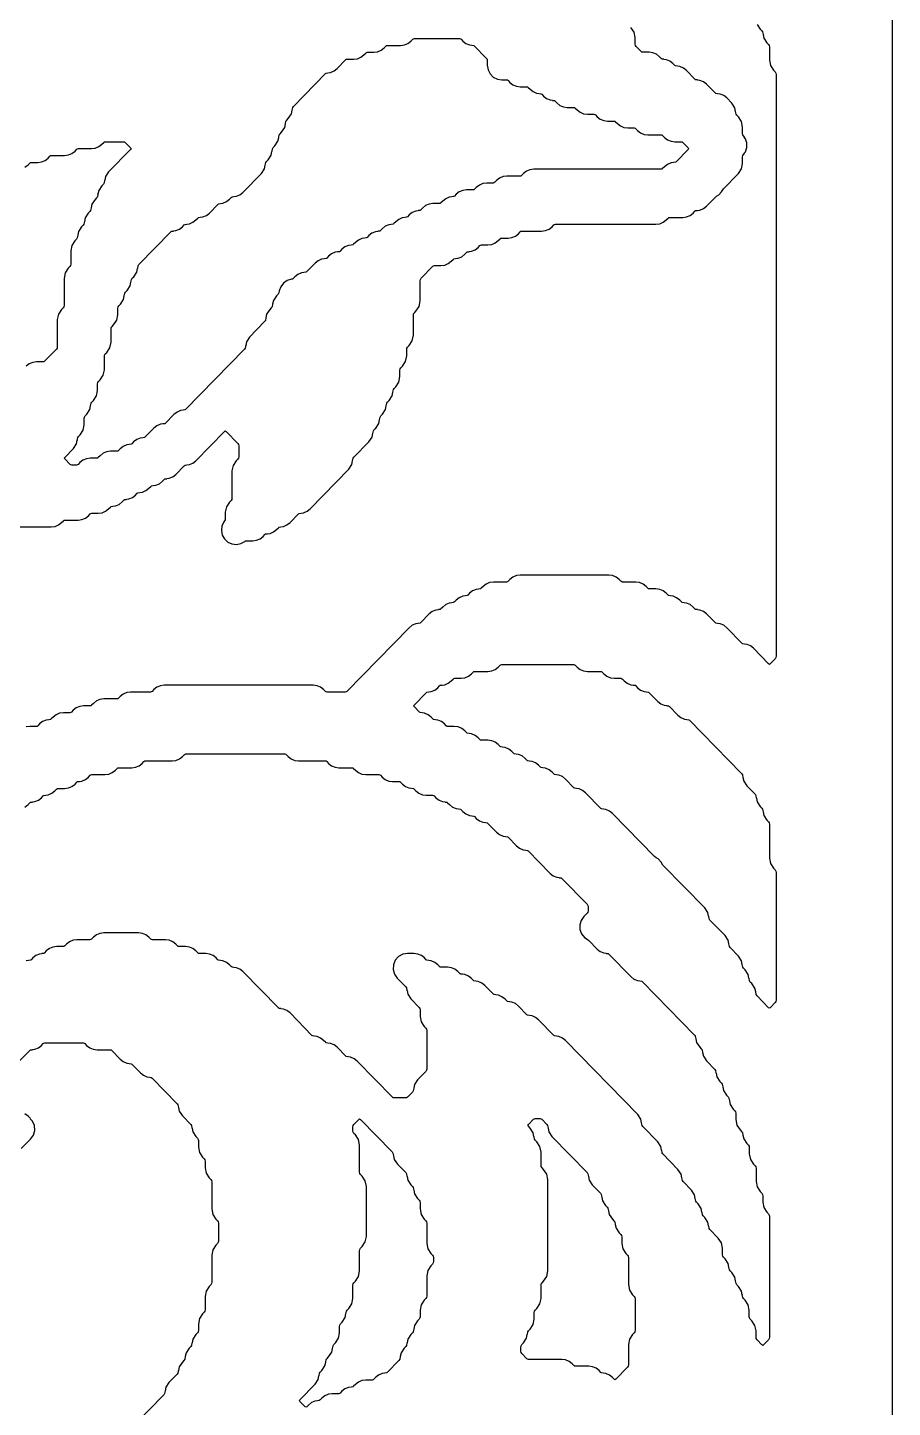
# Model space of a CAD drawing. Header units: millimetres. Extents: x 0 to 63, y 0 to 126.
# Drawn here: x 33.5 to 63.27, y 36.13 to 83.62 of the extents above; entities that cross this region are included whole.
import ezdxf

# ---------------------------------------------------------------- set-up
doc = ezdxf.new("R2010")
doc.units = ezdxf.units.MM
doc.layers.add('CUT', color=1, linetype='Continuous')

msp = doc.modelspace()

# ---------------------------------------------------------------- linework, layer by layer
at = {"layer": 'CUT'}
for points in [[(42.134, 0), (50.134, 0), (50.134, 3), (63.2679, 3), (63.2679, 123), (50.134, 123), (50.134, 126), (42.134, 126), (42.134, 123), (21.134, 123), (21.134, 126), (13.134, 126), (13.134, 123), (0, 123), (0, 3), (13.134, 3), (13.134, 0), (21.134, 0), (21.134, 3), (42.134, 3)], [(35.2061, 69.4161), (35.209, 69.4155), (35.2271, 69.508), (35.2522, 69.5463), (35.3073, 69.6027), (35.4126, 69.7635), (35.4495, 69.9521), (35.4495, 70.1735), (35.4583, 70.2184), (35.4834, 70.2567), (35.5385, 70.3131), (35.6439, 70.4738), (35.6686, 70.6), (35.6715, 70.5995), (35.6896, 70.692), (35.7147, 70.7303), (35.7698, 70.7867), (35.8751, 70.9474), (35.912, 71.136), (35.912, 71.3574), (35.9208, 71.4023), (35.9459, 71.4406), (36.001, 71.497), (36.1063, 71.6578), (36.1433, 71.8464), (36.1433, 72.3046), (36.1521, 72.3495), (36.1772, 72.3878), (36.2322, 72.4442), (36.3376, 72.6049), (36.3745, 72.7935), (36.3745, 73.2517), (36.3833, 73.2966), (36.4084, 73.3349), (36.4635, 73.3913), (36.5688, 73.552), (36.6058, 73.7406), (36.6058, 73.9621), (36.6146, 74.007), (36.6397, 74.0453), (36.6947, 74.1017), (36.8001, 74.2624), (36.8248, 74.3886), (36.8277, 74.3881), (36.8458, 74.4806), (36.8709, 74.5188), (36.926, 74.5752), (37.0313, 74.736), (37.0561, 74.8622), (37.0589, 74.8616), (37.0771, 74.9541), (37.1022, 74.9924), (37.1572, 75.0488), (37.2626, 75.2095), (37.2873, 75.3358), (37.2902, 75.3352), (37.3083, 75.4277), (37.3334, 75.466), (38.4325, 76.5914), (38.4575, 76.611), (38.522, 76.6196), (38.5218, 76.6213), (38.6077, 76.6328), (38.7298, 76.6842), (38.8341, 76.7659), (38.895, 76.8282), (38.92, 76.8478), (38.9845, 76.8564), (38.9843, 76.8581), (39.0702, 76.8696), (39.1923, 76.921), (39.2966, 77.0027), (39.3575, 77.065), (39.3825, 77.0846), (39.447, 77.0932), (39.4468, 77.0949), (39.5327, 77.1063), (39.6548, 77.1578), (39.7591, 77.2395), (40.0512, 77.5386), (40.0763, 77.5582), (40.1407, 77.5668), (40.1405, 77.5684), (40.2265, 77.5799), (40.3486, 77.6313), (40.4529, 77.713), (40.5137, 77.7754), (40.5387, 77.7949), (40.6032, 77.8036), (40.603, 77.8052), (40.6889, 77.8167), (40.811, 77.8681), (40.9153, 77.9498), (41.5509, 78.6006), (41.6563, 78.7613), (41.681, 78.8876), (41.6839, 78.887), (41.702, 78.9795), (41.7271, 79.0178), (41.7822, 79.0742), (41.8875, 79.2349), (41.9122, 79.3611), (41.9151, 79.3606), (41.9332, 79.4531), (41.9583, 79.4914), (42.0134, 79.5478), (42.1188, 79.7085), (42.1435, 79.8347), (42.1464, 79.8341), (42.1645, 79.9266), (42.1896, 79.9649), (42.2447, 80.0213), (42.35, 80.1821), (42.3747, 80.3083), (42.3776, 80.3077), (42.3957, 80.4002), (42.4208, 80.4385), (42.4759, 80.4949), (42.5813, 80.6556), (42.606, 80.7819), (42.6089, 80.7813), (42.627, 80.8738), (42.6521, 80.9121), (43.7512, 82.0375), (43.7762, 82.0571), (43.8407, 82.0657), (43.8404, 82.0674), (43.9264, 82.0789), (44.0485, 82.1303), (44.1528, 82.212), (44.4449, 82.5111), (44.4699, 82.5307), (44.5014, 82.5349), (44.7201, 82.5349), (44.8514, 82.5524), (44.9735, 82.6039), (45.0778, 82.6855), (45.1387, 82.7479), (45.1637, 82.7675), (45.1952, 82.7717), (45.4138, 82.7717), (45.5451, 82.7892), (45.6672, 82.8406), (45.7715, 82.9223), (45.8324, 82.9847), (45.8574, 83.0042), (45.8889, 83.0085), (46.3388, 83.0085), (46.4701, 83.026), (46.5922, 83.0774), (46.6965, 83.1591), (46.7574, 83.2214), (46.7824, 83.241), (46.8139, 83.2452), (48.3661, 83.2452), (48.3976, 83.241), (48.4226, 83.2214), (48.4835, 83.1591), (48.5878, 83.0774), (48.7099, 83.026), (48.7958, 83.0145), (48.7956, 83.0129), (48.8601, 83.0042), (48.8851, 82.9847), (49.2905, 82.5696), (49.3155, 82.5313), (49.3243, 82.4864), (49.3243, 82.3245), (49.3488, 82.17), (49.4198, 82.0306), (49.5305, 81.92), (49.6698, 81.849), (49.8243, 81.8245), (49.9848, 81.8245), (50.0163, 81.8203), (50.0413, 81.8007), (50.1022, 81.7384), (50.2065, 81.6567), (50.3286, 81.6053), (50.4599, 81.5877), (50.6786, 81.5877), (50.7101, 81.5835), (50.7351, 81.5639), (50.7959, 81.5016), (50.9002, 81.4199), (51.0223, 81.3685), (51.1083, 81.357), (51.1081, 81.3554), (51.1725, 81.3467), (51.1976, 81.3272), (51.2584, 81.2648), (51.3627, 81.1831), (51.4848, 81.1317), (51.5708, 81.1202), (51.5706, 81.1186), (51.635, 81.11), (51.6601, 81.0904), (51.7209, 81.028), (51.8252, 80.9464), (51.9473, 80.8949), (52.0786, 80.8774), (52.2973, 80.8774), (52.3288, 80.8732), (52.3538, 80.8536), (52.4147, 80.7912), (52.519, 80.7096), (52.6411, 80.6581), (52.7724, 80.6406), (52.991, 80.6406), (53.0225, 80.6364), (53.0475, 80.6168), (53.1084, 80.5545), (53.2127, 80.4728), (53.3348, 80.4214), (53.4661, 80.4038), (53.6848, 80.4038), (53.7163, 80.3996), (53.7413, 80.38), (53.8021, 80.3177), (53.9064, 80.236), (54.0285, 80.1846), (54.1599, 80.167), (54.3785, 80.167), (54.41, 80.1628), (54.435, 80.1432), (54.4959, 80.0809), (54.6002, 79.9992), (54.7223, 79.9478), (54.8536, 79.9302), (55.3035, 79.9302), (55.335, 79.926), (55.36, 79.9064), (55.4209, 79.8441), (55.5252, 79.7624), (55.6473, 79.711), (55.7786, 79.6934), (55.9972, 79.6934), (56.0287, 79.6892), (56.0537, 79.6696), (56.2347, 79.4844), (56.2544, 79.4567), (56.2347, 79.4289), (55.8225, 79.0069), (55.7975, 78.9873), (55.733, 78.9787), (55.7332, 78.977), (55.6473, 78.9655), (55.5252, 78.9141), (55.4209, 78.8324), (55.36, 78.7701), (55.335, 78.7505), (55.3035, 78.7463), (50.9224, 78.7463), (50.7911, 78.7287), (50.669, 78.6773), (50.5647, 78.5956), (50.5038, 78.5333), (50.4788, 78.5137), (50.4473, 78.5095), (49.9974, 78.5095), (49.8661, 78.492), (49.744, 78.4405), (49.6397, 78.3589), (49.5788, 78.2965), (49.5538, 78.2769), (49.5223, 78.2727), (49.3037, 78.2727), (49.1724, 78.2552), (49.0503, 78.2038), (48.946, 78.1221), (48.8851, 78.0597), (48.8601, 78.0402), (48.8286, 78.0359), (48.6099, 78.0359), (48.4786, 78.0184), (48.3565, 77.967), (48.2522, 77.8853), (48.1914, 77.823), (48.1663, 77.8034), (48.1019, 77.7947), (48.1021, 77.7931), (48.0161, 77.7816), (47.894, 77.7302), (47.7897, 77.6485), (47.7289, 77.5862), (47.7038, 77.5666), (47.6723, 77.5624), (47.4537, 77.5624), (47.3224, 77.5448), (47.2003, 77.4934), (47.096, 77.4117), (47.0351, 77.3494), (47.0101, 77.3298), (46.9456, 77.3212), (46.9459, 77.3195), (46.8599, 77.308), (46.7378, 77.2566), (46.6335, 77.1749), (46.5726, 77.1126), (46.5476, 77.093), (46.4831, 77.0844), (46.4834, 77.0827), (46.3974, 77.0712), (46.2753, 77.0198), (46.171, 76.9381), (46.1101, 76.8758), (46.0851, 76.8562), (46.0206, 76.8476), (46.0209, 76.8459), (45.9349, 76.8345), (45.8128, 76.783), (45.7085, 76.7014), (45.6476, 76.639), (45.6226, 76.6194), (45.5582, 76.6108), (45.5584, 76.6092), (45.4724, 76.5977), (45.3503, 76.5462), (45.246, 76.4646), (45.1851, 76.4022), (45.1601, 76.3826), (45.0957, 76.374), (45.0959, 76.3724), (45.0099, 76.3609), (44.8878, 76.3095), (44.7835, 76.2278), (44.7227, 76.1654), (44.6976, 76.1459), (44.6332, 76.1372), (44.6334, 76.1356), (44.5474, 76.1241), (44.4253, 76.0727), (44.321, 75.991), (44.2602, 75.9287), (44.2351, 75.9091), (44.1707, 75.9005), (44.1709, 75.8988), (44.0849, 75.8873), (43.9628, 75.8359), (43.8585, 75.7542), (43.7977, 75.6919), (43.7727, 75.6723), (43.7082, 75.6637), (43.7084, 75.662), (43.6224, 75.6505), (43.5004, 75.5991), (43.396, 75.5174), (43.1039, 75.2183), (43.0789, 75.1987), (43.0144, 75.1901), (43.0147, 75.1884), (42.9287, 75.177), (42.8066, 75.1255), (42.7023, 75.0438), (42.6414, 74.9815), (42.6164, 74.9619), (42.5851, 74.9577), (42.4366, 74.9137), (42.3087, 74.8262), (42.2137, 74.7038), (42.1607, 74.5582), (42.1469, 74.4877), (42.1218, 74.4494), (42.0667, 74.3931), (41.9614, 74.2323), (41.9367, 74.1061), (41.9338, 74.1067), (41.9157, 74.0142), (41.8906, 73.9759), (41.8355, 73.9195), (41.7301, 73.7587), (41.7054, 73.6325), (41.7025, 73.6331), (41.6844, 73.5406), (41.6593, 73.5023), (41.1418, 72.9723), (41.0364, 72.8116), (41.0117, 72.6854), (41.0088, 72.6859), (40.9907, 72.5934), (40.9656, 72.5552), (38.9415, 70.4826), (38.9165, 70.463), (38.852, 70.4544), (38.8522, 70.4527), (38.7663, 70.4412), (38.6442, 70.3898), (38.5399, 70.3081), (38.2477, 70.009), (38.2227, 69.9894), (38.1583, 69.9808), (38.1585, 69.9791), (38.0725, 69.9676), (37.9504, 69.9162), (37.8461, 69.8345), (37.554, 69.5354), (37.529, 69.5158), (37.4645, 69.5072), (37.4647, 69.5056), (37.3788, 69.4941), (37.2567, 69.4427), (37.1524, 69.361), (37.0915, 69.2986), (37.0665, 69.2791), (37.002, 69.2704), (37.0023, 69.2688), (36.9163, 69.2573), (36.7942, 69.2059), (36.6899, 69.1242), (36.629, 69.0619), (36.604, 69.0423), (36.5725, 69.0381), (36.3539, 69.0381), (36.2226, 69.0205), (36.1005, 68.9691), (35.9962, 68.8874), (35.9353, 68.8251), (35.9103, 68.8055), (35.8788, 68.8013), (35.6601, 68.8013), (35.5288, 68.7837), (35.4067, 68.7323), (35.3024, 68.6506), (35.2415, 68.5883), (35.2165, 68.5687), (35.185, 68.5645), (35.0203, 68.5645), (34.9888, 68.5687), (34.9638, 68.5883), (34.7829, 68.7735), (34.7631, 68.8013), (34.7829, 68.829), (35.076, 69.1291), (35.1814, 69.2899)], [(47.3094, 60.7549), (47.3091, 60.7566), (47.3951, 60.7681), (47.5172, 60.8195), (47.6215, 60.9012), (47.6824, 60.9635), (47.7074, 60.9831), (47.7719, 60.9917), (47.7716, 60.9934), (47.8576, 61.0049), (47.9797, 61.0563), (48.084, 61.138), (48.1449, 61.2003), (48.1699, 61.2199), (48.2014, 61.2241), (48.42, 61.2241), (48.5513, 61.2417), (48.6734, 61.2931), (48.7777, 61.3748), (48.8386, 61.4371), (48.8636, 61.4567), (48.8951, 61.4609), (49.345, 61.4609), (49.4763, 61.4784), (49.5984, 61.5299), (49.7027, 61.6115), (49.7636, 61.6739), (49.7886, 61.6935), (49.8201, 61.6977), (52.2973, 61.6977), (52.3288, 61.6935), (52.3538, 61.6739), (52.4147, 61.6115), (52.519, 61.5299), (52.6411, 61.4784), (52.7724, 61.4609), (53.2223, 61.4609), (53.2538, 61.4567), (53.2788, 61.4371), (53.3397, 61.3748), (53.444, 61.2931), (53.5661, 61.2417), (53.6974, 61.2241), (53.916, 61.2241), (53.9475, 61.2199), (53.9725, 61.2003), (54.0334, 61.138), (54.1377, 61.0563), (54.2598, 61.0049), (54.3457, 60.9934), (54.3455, 60.9917), (54.41, 60.9831), (54.435, 60.9635), (54.4959, 60.9012), (54.6002, 60.8195), (54.7223, 60.7681), (54.8082, 60.7566), (54.808, 60.7549), (54.8725, 60.7463), (54.8975, 60.7267), (55.1896, 60.4276), (55.2939, 60.3459), (55.416, 60.2945), (55.502, 60.283), (55.5018, 60.2814), (55.5662, 60.2727), (55.5912, 60.2532), (55.8834, 59.954), (55.9877, 59.8724), (56.1098, 59.8209), (56.1957, 59.8094), (56.1955, 59.8078), (56.26, 59.7992), (56.285, 59.7796), (58.0778, 57.9438), (58.1029, 57.9055), (58.121, 57.813), (58.1239, 57.8136), (58.1487, 57.6873), (58.254, 57.5266), (58.5403, 57.2334), (58.5654, 57.1951), (58.5835, 57.1026), (58.5864, 57.1032), (58.6111, 56.977), (58.7165, 56.8162), (58.7716, 56.7599), (58.7967, 56.7216), (58.8148, 56.6291), (58.8177, 56.6296), (58.8424, 56.5034), (58.9477, 56.3427), (59.0028, 56.2863), (59.0279, 56.248), (59.0367, 56.2031), (59.0367, 55.0345), (59.0736, 54.8459), (59.179, 54.6852), (59.2341, 54.6288), (59.2592, 54.5905), (59.2679, 54.5456), (59.2679, 50.1436), (59.2592, 50.0987), (59.2341, 50.0604), (59.0646, 49.8869), (59.0367, 49.8662), (59.0088, 49.8869), (58.6081, 50.2972), (58.583, 50.3355), (58.5649, 50.428), (58.562, 50.4275), (58.5373, 50.5537), (58.4319, 50.7144), (58.3768, 50.7708), (58.3518, 50.8091), (58.3336, 50.9016), (58.3307, 50.901), (58.306, 51.0272), (58.2007, 51.188), (58.1456, 51.2444), (58.1205, 51.2827), (58.1024, 51.3752), (58.0995, 51.3746), (58.0748, 51.5008), (57.9694, 51.6616), (57.6831, 51.9547), (57.658, 51.993), (57.6399, 52.0855), (57.637, 52.085), (57.6123, 52.2112), (57.5069, 52.3719), (56.9894, 52.9019), (56.9643, 52.9402), (56.9462, 53.0327), (56.9433, 53.0321), (56.9185, 53.1583), (56.8132, 53.3191), (55.3706, 54.7962), (55.3052, 54.896), (55.2071, 55.0061), (55.1364, 55.0491), (55.0823, 55.0915), (53.6339, 56.5745), (53.5296, 56.6562), (53.4075, 56.7076), (53.3216, 56.7191), (53.3218, 56.7208), (53.2573, 56.7294), (53.2323, 56.749), (52.7089, 57.2849), (52.6046, 57.3665), (52.4825, 57.418), (52.3966, 57.4295), (52.3968, 57.4311), (52.3323, 57.4397), (52.3073, 57.4593), (52.0152, 57.7584), (51.9109, 57.8401), (51.7888, 57.8915), (51.7028, 57.903), (51.7031, 57.9047), (51.6386, 57.9133), (51.6136, 57.9329), (51.5527, 57.9952), (51.4484, 58.0769), (51.3263, 58.1283), (51.2403, 58.1398), (51.2406, 58.1415), (51.1761, 58.1501), (51.1511, 58.1697), (51.0902, 58.232), (50.9859, 58.3137), (50.8638, 58.3651), (50.7778, 58.3766), (50.7781, 58.3783), (50.7136, 58.3869), (50.6886, 58.4065), (50.6277, 58.4688), (50.5234, 58.5505), (50.4013, 58.6019), (50.3153, 58.6134), (50.3156, 58.615), (50.2511, 58.6237), (50.2261, 58.6433), (50.1652, 58.7056), (50.0609, 58.7873), (49.9388, 58.8387), (49.8529, 58.8502), (49.8531, 58.8518), (49.7886, 58.8604), (49.7636, 58.88), (49.7027, 58.9424), (49.5984, 59.024), (49.4763, 59.0755), (49.345, 59.093), (49.1264, 59.093), (49.0949, 59.0972), (49.0699, 59.1168), (49.009, 59.1792), (48.9047, 59.2608), (48.7826, 59.3123), (48.6966, 59.3237), (48.6968, 59.3254), (48.6324, 59.334), (48.6074, 59.3536), (48.5465, 59.4159), (48.4422, 59.4976), (48.3201, 59.549), (48.1888, 59.5666), (47.9701, 59.5666), (47.9386, 59.5708), (47.9136, 59.5904), (47.8527, 59.6527), (47.7484, 59.7344), (47.6263, 59.7858), (47.5404, 59.7973), (47.5406, 59.799), (47.4761, 59.8076), (47.4511, 59.8272), (47.3903, 59.8895), (47.286, 59.9712), (47.1639, 60.0226), (47.0779, 60.0341), (47.0781, 60.0358), (47.0136, 60.0444), (46.9886, 60.064), (46.8077, 60.2492), (46.788, 60.277), (46.8077, 60.3047), (47.2199, 60.7267), (47.2449, 60.7463)], [(50.8008, 38.8205), (50.9061, 38.9812), (50.9431, 39.1698), (50.9431, 39.3912), (50.9519, 39.4362), (50.977, 39.4744), (51.032, 39.5308), (51.1374, 39.6916), (51.1743, 39.8802), (51.1743, 40.3384), (51.1831, 40.3833), (51.2082, 40.4216), (51.2633, 40.478), (51.3686, 40.6387), (51.4056, 40.8273), (51.4056, 43.9718), (51.3686, 44.1604), (51.2633, 44.3212), (51.2082, 44.3776), (51.1831, 44.4158), (51.1743, 44.4608), (51.1743, 44.919), (51.1374, 45.1076), (51.032, 45.2683), (50.977, 45.3247), (50.9519, 45.363), (50.9337, 45.4555), (50.9309, 45.4549), (50.9061, 45.5812), (50.8008, 45.7419), (50.7389, 45.8053), (50.7192, 45.833), (50.7389, 45.8607), (50.9198, 46.046), (50.9448, 46.0656), (50.9763, 46.0698), (51.141, 46.0698), (51.1725, 46.0656), (51.1976, 46.046), (51.3717, 45.8677), (51.3968, 45.8294), (51.4149, 45.7369), (51.4178, 45.7375), (51.4425, 45.6112), (51.5478, 45.4505), (52.7592, 44.2102), (52.7842, 44.1719), (52.8024, 44.0794), (52.8053, 44.0799), (52.83, 43.9537), (52.9353, 43.793), (53.2217, 43.4998), (53.2467, 43.4615), (53.2649, 43.369), (53.2678, 43.3696), (53.2925, 43.2434), (53.3978, 43.0826), (53.4529, 43.0262), (53.478, 42.988), (53.4961, 42.8954), (53.499, 42.896), (53.5237, 42.7698), (53.6291, 42.6091), (53.6841, 42.5527), (53.7092, 42.5144), (53.7274, 42.4219), (53.7302, 42.4224), (53.755, 42.2962), (53.8603, 42.1355), (53.9154, 42.0791), (53.9405, 42.0408), (53.9493, 41.9959), (53.9493, 41.7745), (53.9862, 41.5859), (54.0916, 41.4251), (54.1466, 41.3687), (54.1717, 41.3305), (54.1805, 41.2855), (54.1805, 40.3538), (54.2175, 40.1651), (54.3228, 40.0044), (54.3779, 39.948), (54.403, 39.9097), (54.4118, 39.8648), (54.4118, 38.7779), (54.403, 38.733), (54.3779, 38.6947), (54.3228, 38.6383), (54.2175, 38.4776), (54.1805, 38.289), (54.1805, 37.594), (54.1717, 37.549), (54.1466, 37.5108), (53.7459, 37.1005), (53.718, 37.0798), (53.6901, 37.1005), (53.6339, 37.158), (53.5296, 37.2397), (53.4075, 37.2911), (53.3216, 37.3026), (53.3218, 37.3043), (53.2573, 37.3129), (53.2323, 37.3325), (53.1714, 37.3948), (53.0671, 37.4765), (52.945, 37.5279), (52.8137, 37.5455), (52.3638, 37.5455), (52.3323, 37.5497), (52.3073, 37.5693), (52.2464, 37.6316), (52.1421, 37.7133), (52.02, 37.7647), (51.8887, 37.7822), (50.7451, 37.7822), (50.7136, 37.7865), (50.6886, 37.806), (50.5145, 37.9843), (50.4894, 38.0226), (50.4806, 38.0675), (50.4806, 38.2073), (50.4894, 38.2522), (50.5145, 38.2905), (50.5695, 38.3469), (50.6749, 38.5076), (50.6996, 38.6339), (50.7025, 38.6333), (50.7206, 38.7258), (50.7457, 38.7641)], [(43.531, 37.2131), (43.5339, 37.2126), (43.552, 37.3051), (43.5771, 37.3434), (43.6321, 37.3998), (43.7375, 37.5605), (43.7622, 37.6867), (43.7651, 37.6861), (43.7832, 37.7787), (43.8083, 37.8169), (43.8634, 37.8733), (43.9687, 38.0341), (43.9935, 38.1603), (43.9963, 38.1597), (44.0145, 38.2522), (44.0396, 38.2905), (44.0946, 38.3469), (44.2, 38.5076), (44.2369, 38.6962), (44.2369, 38.9177), (44.2457, 38.9626), (44.2708, 39.0009), (44.3259, 39.0573), (44.4312, 39.218), (44.4559, 39.3442), (44.4588, 39.3437), (44.477, 39.4362), (44.502, 39.4744), (44.5571, 39.5308), (44.6625, 39.6916), (44.6994, 39.8802), (44.6994, 40.3384), (44.7082, 40.3833), (44.7333, 40.4216), (44.7884, 40.478), (44.8937, 40.6387), (44.9307, 40.8273), (44.9307, 41.5223), (44.9395, 41.5672), (44.9645, 41.6055), (45.0196, 41.6619), (45.125, 41.8227), (45.1619, 42.0113), (45.1619, 43.735), (45.125, 43.9236), (45.0196, 44.0844), (44.9645, 44.1408), (44.9395, 44.1791), (44.9307, 44.224), (44.9307, 45.1558), (44.8937, 45.3444), (44.7884, 45.5051), (44.7333, 45.5615), (44.7082, 45.5998), (44.6994, 45.6447), (44.6994, 45.7845), (44.7082, 45.8294), (44.7333, 45.8677), (44.9027, 46.0412), (44.9307, 46.0619), (44.9586, 46.0412), (46.053, 44.9205), (46.0781, 44.8823), (46.0962, 44.7897), (46.0991, 44.7903), (46.1238, 44.6641), (46.2292, 44.5034), (46.5155, 44.2102), (46.5406, 44.1719), (46.5587, 44.0794), (46.5616, 44.0799), (46.5863, 43.9537), (46.6917, 43.793), (46.7467, 43.7366), (46.7718, 43.6983), (46.79, 43.6058), (46.7928, 43.6064), (46.8176, 43.4802), (46.9229, 43.3194), (46.978, 43.263), (47.0031, 43.2247), (47.0119, 43.1798), (47.0119, 42.9584), (47.0488, 42.7698), (47.1542, 42.6091), (47.2092, 42.5527), (47.2343, 42.5144), (47.2431, 42.4695), (47.2431, 41.7745), (47.2801, 41.5859), (47.3854, 41.4251), (47.4405, 41.3687), (47.4656, 41.3305), (47.4744, 41.2855), (47.4744, 41.1458), (47.4656, 41.1008), (47.4405, 41.0626), (47.3854, 41.0062), (47.2801, 40.8454), (47.2431, 40.6568), (47.2431, 39.9618), (47.2343, 39.9169), (47.2092, 39.8786), (47.1542, 39.8222), (47.0488, 39.6615), (47.0119, 39.4729), (47.0119, 39.2515), (47.0031, 39.2065), (46.978, 39.1683), (46.9229, 39.1119), (46.8176, 38.9511), (46.7928, 38.8249), (46.79, 38.8255), (46.7718, 38.733), (46.7467, 38.6947), (46.6917, 38.6383), (46.5863, 38.4776), (46.5616, 38.3513), (46.5587, 38.3519), (46.5406, 38.2594), (46.5155, 38.2211), (46.4604, 38.1647), (46.3551, 38.004), (46.3304, 37.8778), (46.3275, 37.8783), (46.3093, 37.7858), (46.2843, 37.7475), (45.8789, 37.3325), (45.8539, 37.3129), (45.7894, 37.3043), (45.7896, 37.3026), (45.7037, 37.2911), (45.5816, 37.2397), (45.4773, 37.158), (45.4164, 37.0957), (45.3914, 37.0761), (45.3599, 37.0719), (45.1412, 37.0719), (45.0099, 37.0543), (44.8878, 37.0029), (44.7835, 36.9212), (44.7227, 36.8589), (44.6976, 36.8393), (44.6332, 36.8307), (44.6334, 36.829), (44.5474, 36.8175), (44.4253, 36.7661), (44.321, 36.6844), (44.2602, 36.6221), (44.2351, 36.6025), (44.2036, 36.5983), (43.985, 36.5983), (43.8537, 36.5808), (43.7316, 36.5293), (43.6273, 36.4477), (43.5664, 36.3853), (43.5414, 36.3657), (43.4769, 36.3571), (43.4772, 36.3555), (43.3912, 36.344), (43.2691, 36.2925), (43.1648, 36.2109), (43.1086, 36.1533), (43.0807, 36.1326), (43.0528, 36.1533), (42.8765, 36.3338), (42.8568, 36.3615), (42.8765, 36.3892), (43.4009, 36.9262), (43.5062, 37.0869)]]:
    msp.add_lwpolyline(points, close=True, dxfattribs=at)
for points in [[(32.9433, 66.4334), (34.314, 66.4334), (34.4453, 66.451), (34.5674, 66.5024), (34.6717, 66.5841), (34.7326, 66.6464), (34.7576, 66.666), (34.7891, 66.6702), (35.239, 66.6702), (35.3703, 66.6877), (35.4924, 66.7392), (35.5967, 66.8208), (35.6575, 66.8832), (35.6826, 66.9028), (35.7141, 66.907), (35.9327, 66.907), (36.064, 66.9245), (36.1861, 66.976), (36.2904, 67.0576), (36.3513, 67.12), (36.3763, 67.1396), (36.4408, 67.1482), (36.4406, 67.1498), (36.5265, 67.1613), (36.6486, 67.2127), (36.7529, 67.2944), (36.8138, 67.3567), (36.8388, 67.3763), (36.9033, 67.385), (36.903, 67.3866), (36.989, 67.3981), (37.1111, 67.4495), (37.2154, 67.5312), (37.2763, 67.5935), (37.3013, 67.6131), (37.3658, 67.6217), (37.3655, 67.6234), (37.4515, 67.6349), (37.5736, 67.6863), (37.6779, 67.768), (37.7388, 67.8303), (37.7638, 67.8499), (37.8283, 67.8585), (37.828, 67.8602), (37.914, 67.8717), (38.0361, 67.9231), (38.1404, 68.0048), (38.2013, 68.0671), (38.2263, 68.0867), (38.2907, 68.0953), (38.2905, 68.097), (38.3765, 68.1085), (38.4986, 68.1599), (38.6029, 68.2416), (38.895, 68.5407), (38.92, 68.5603), (38.9845, 68.5689), (38.9843, 68.5705), (39.0702, 68.582), (39.1923, 68.6335), (39.2966, 68.7151), (40.2778, 69.7198), (40.3057, 69.7405), (40.3336, 69.7198), (40.7343, 69.3095), (40.7594, 69.2713), (40.7682, 69.2263), (40.7682, 68.8498), (40.7594, 68.8049), (40.7343, 68.7666), (40.6793, 68.7102), (40.5739, 68.5494), (40.537, 68.3608), (40.537, 67.429), (40.5282, 67.3841), (40.5031, 67.3459), (40.448, 67.2895), (40.3427, 67.1287), (40.3057, 66.9401), (40.3057, 66.7187), (40.2969, 66.6738), (40.2524, 66.6058), (40.1884, 66.4639), (40.1711, 66.309), (40.2023, 66.1564), (40.279, 66.0208), (40.3937, 65.9154), (40.5353, 65.8504), (40.69, 65.8321), (40.8428, 65.8623), (40.9789, 65.9381), (41.0012, 65.9556), (41.0327, 65.9598), (41.2514, 65.9598), (41.3827, 65.9774), (41.5048, 66.0288), (41.6091, 66.1105), (41.67, 66.1728), (41.695, 66.1924), (41.7594, 66.201), (41.7592, 66.2027), (41.8452, 66.2142), (41.9673, 66.2656), (42.0716, 66.3473), (42.1325, 66.4096), (42.1575, 66.4292), (42.2219, 66.4378), (42.2217, 66.4395), (42.3077, 66.451), (42.4298, 66.5024), (42.5341, 66.5841), (42.8262, 66.8832), (42.8512, 66.9028), (42.9157, 66.9114), (42.9155, 66.913), (43.0014, 66.9245), (43.1235, 66.976), (43.2278, 67.0576), (44.5571, 68.4188), (44.6625, 68.5795), (44.6872, 68.7057), (44.6901, 68.7052), (44.7082, 68.7977), (44.7333, 68.836), (45.2509, 69.3659), (45.3562, 69.5267), (45.3809, 69.6529), (45.3838, 69.6523), (45.4019, 69.7448), (45.427, 69.7831), (45.4821, 69.8395), (45.5875, 70.0002), (45.6122, 70.1265), (45.6151, 70.1259), (45.6332, 70.2184), (45.6583, 70.2567), (45.7134, 70.3131), (45.8187, 70.4738), (45.8434, 70.6), (45.8463, 70.5995), (45.8644, 70.692), (45.8895, 70.7303), (45.9446, 70.7867), (46.05, 70.9474), (46.0747, 71.0736), (46.0776, 71.073), (46.0957, 71.1656), (46.1208, 71.2038), (46.1758, 71.2602), (46.2812, 71.421), (46.3181, 71.6096), (46.3181, 71.831), (46.3269, 71.8759), (46.352, 71.9142), (46.4071, 71.9706), (46.5124, 72.1313), (46.5494, 72.3199), (46.5494, 72.5414), (46.5582, 72.5863), (46.5833, 72.6245), (46.6383, 72.6809), (46.7437, 72.8417), (46.7806, 73.0303), (46.7806, 73.7253), (46.7894, 73.7702), (46.8145, 73.8085), (46.8696, 73.8649), (46.9749, 74.0256), (47.0119, 74.2142), (47.0119, 74.9092), (47.0207, 74.9541), (47.0458, 74.9924), (47.4511, 75.4075), (47.4761, 75.4271), (47.5076, 75.4313), (47.7263, 75.4313), (47.8576, 75.4488), (47.9797, 75.5003), (48.084, 75.5819), (48.1449, 75.6443), (48.1699, 75.6639), (48.2344, 75.6725), (48.2341, 75.6741), (48.3201, 75.6856), (48.4422, 75.737), (48.5465, 75.8187), (48.6074, 75.8811), (48.6324, 75.9007), (48.6968, 75.9093), (48.6966, 75.9109), (48.7826, 75.9224), (48.9047, 75.9738), (49.009, 76.0555), (49.0699, 76.1178), (49.0949, 76.1374), (49.1264, 76.1416), (49.345, 76.1416), (49.4763, 76.1592), (49.5984, 76.2106), (49.7027, 76.2923), (49.7636, 76.3546), (49.7886, 76.3742), (49.8201, 76.3784), (50.0387, 76.3784), (50.1701, 76.396), (50.2922, 76.4474), (50.3965, 76.5291), (50.4573, 76.5914), (50.4823, 76.611), (50.5138, 76.6152), (51.195, 76.6152), (51.3263, 76.6328), (51.4484, 76.6842), (51.5527, 76.7659), (51.6136, 76.8282), (51.6386, 76.8478), (51.6701, 76.852), (55.1262, 76.852), (55.2575, 76.8696), (55.3796, 76.921), (55.4839, 77.0027), (55.5448, 77.065), (55.5698, 77.0846), (55.6013, 77.0888), (56.0512, 77.0888), (56.1825, 77.1063), (56.3046, 77.1578), (56.4089, 77.2395), (56.4697, 77.3018), (56.4948, 77.3214), (56.5592, 77.33), (56.559, 77.3316), (56.645, 77.3431), (56.7671, 77.3946), (56.8714, 77.4762), (57.1635, 77.7754), (57.2176, 77.8177), (57.2883, 77.8607), (57.3864, 77.9708), (57.4519, 78.0706), (57.9694, 78.6006), (58.0748, 78.7613), (58.1117, 78.9499), (58.1117, 79.1714), (58.1205, 79.2163), (58.1722, 79.2951), (58.1686, 79.2975), (58.2068, 79.3512), (58.2537, 79.498), (58.2537, 79.6521), (58.2068, 79.7989), (58.1686, 79.8526), (58.1722, 79.855), (58.1205, 79.9338), (58.1117, 79.9787), (58.1117, 80.2002), (58.0748, 80.3888), (57.9694, 80.5495), (57.9144, 80.6059), (57.8893, 80.6442), (57.8711, 80.7367), (57.8683, 80.7361), (57.8435, 80.8623), (57.7382, 81.0231), (57.5651, 81.2003), (57.4608, 81.282), (57.3387, 81.3334), (57.2527, 81.3449), (57.253, 81.3465), (57.1885, 81.3552), (57.1635, 81.3748), (56.8714, 81.6739), (56.7671, 81.7556), (56.645, 81.807), (56.559, 81.8185), (56.5592, 81.8201), (56.4948, 81.8287), (56.4697, 81.8483), (56.1776, 82.1474), (56.0733, 82.2291), (55.9512, 82.2805), (55.8653, 82.292), (55.8655, 82.2937), (55.801, 82.3023), (55.776, 82.3219), (55.7151, 82.3842), (55.6108, 82.4659), (55.4887, 82.5173), (55.4028, 82.5288), (55.403, 82.5305), (55.3385, 82.5391), (55.3135, 82.5587), (55.2526, 82.621), (55.1483, 82.7027), (55.0262, 82.7541), (54.8949, 82.7717), (54.6763, 82.7717), (54.6448, 82.7759), (54.6198, 82.7955), (54.4457, 82.9738), (54.4206, 83.012), (54.4118, 83.057), (54.4118, 83.2784), (54.3748, 83.467), (54.2695, 83.6277)], [(58.6111, 83.7339), (58.7165, 83.5731), (58.7716, 83.5167), (58.7967, 83.4784), (58.8148, 83.3859), (58.8177, 83.3865), (58.8424, 83.2603), (58.9477, 83.0995), (59.0028, 83.0432), (59.0279, 83.0049), (59.0367, 82.96), (59.0367, 82.5017), (59.0736, 82.3131), (59.179, 82.1524), (59.2341, 82.096), (59.2592, 82.0577), (59.2679, 82.0128), (59.2679, 61.983), (59.2592, 61.938), (59.2341, 61.8998), (59.0646, 61.7263), (59.0367, 61.7056), (59.0088, 61.7263), (58.4901, 62.2574), (58.3858, 62.3391), (58.2637, 62.3905), (58.1777, 62.402), (58.178, 62.4036), (58.1135, 62.4122), (58.0885, 62.4318), (57.5651, 62.9677), (57.4608, 63.0494), (57.3387, 63.1008), (57.2527, 63.1123), (57.253, 63.114), (57.1885, 63.1226), (57.1635, 63.1422), (56.8714, 63.4413), (56.7671, 63.523), (56.645, 63.5744), (56.559, 63.5859), (56.5592, 63.5876), (56.4948, 63.5962), (56.4697, 63.6158), (56.4089, 63.6781), (56.3046, 63.7598), (56.1825, 63.8112), (56.0965, 63.8227), (56.0967, 63.8243), (56.0323, 63.833), (56.0073, 63.8526), (55.9464, 63.9149), (55.8421, 63.9966), (55.72, 64.048), (55.634, 64.0595), (55.6342, 64.0611), (55.5698, 64.0697), (55.5448, 64.0893), (55.4839, 64.1517), (55.3796, 64.2334), (55.2575, 64.2848), (55.1262, 64.3023), (54.9075, 64.3023), (54.876, 64.3065), (54.851, 64.3261), (54.7901, 64.3885), (54.6858, 64.4701), (54.5637, 64.5216), (54.4324, 64.5391), (53.9825, 64.5391), (53.951, 64.5433), (53.926, 64.5629), (53.8652, 64.6252), (53.7609, 64.7069), (53.6388, 64.7583), (53.5074, 64.7759), (50.4599, 64.7759), (50.3286, 64.7583), (50.2065, 64.7069), (50.1022, 64.6252), (50.0413, 64.5629), (50.0163, 64.5433), (49.9848, 64.5391), (49.5349, 64.5391), (49.4036, 64.5216), (49.2815, 64.4701), (49.1772, 64.3885), (49.1163, 64.3261), (49.0913, 64.3065), (49.0269, 64.2979), (49.0271, 64.2963), (48.9411, 64.2848), (48.819, 64.2334), (48.7147, 64.1517), (48.6538, 64.0893), (48.6288, 64.0697), (48.5644, 64.0611), (48.5646, 64.0595), (48.4786, 64.048), (48.3565, 63.9966), (48.2522, 63.9149), (48.1914, 63.8526), (48.1663, 63.833), (48.1019, 63.8243), (48.1021, 63.8227), (48.0161, 63.8112), (47.894, 63.7598), (47.7897, 63.6781), (47.7289, 63.6158), (47.7038, 63.5962), (47.6394, 63.5876), (47.6396, 63.5859), (47.5536, 63.5744), (47.4315, 63.523), (47.3272, 63.4413), (47.0351, 63.1422), (47.0101, 63.1226), (46.9456, 63.114), (46.9459, 63.1123), (46.8599, 63.1008), (46.7378, 63.0494), (46.6335, 62.9677), (44.4914, 60.7743), (44.4664, 60.7547), (44.4349, 60.7505), (43.8077, 60.7505), (43.7762, 60.7547), (43.7512, 60.7743), (43.6903, 60.8367), (43.586, 60.9183), (43.4639, 60.9698), (43.3326, 60.9873), (38.2038, 60.9873), (38.0725, 60.9698), (37.9504, 60.9183), (37.8461, 60.8367), (37.7853, 60.7743), (37.7602, 60.7547), (37.7287, 60.7505), (37.0476, 60.7505), (36.9163, 60.733), (36.7942, 60.6816), (36.6899, 60.5999), (36.629, 60.5375), (36.604, 60.518), (36.5725, 60.5137), (36.1226, 60.5137), (35.9913, 60.4962), (35.8692, 60.4448), (35.7649, 60.3631), (35.704, 60.3008), (35.679, 60.2812), (35.6475, 60.277), (35.4289, 60.277), (35.2976, 60.2594), (35.1755, 60.208), (35.0712, 60.1263), (35.0103, 60.064), (34.9853, 60.0444), (34.9538, 60.0402), (34.7351, 60.0402), (34.6038, 60.0226), (34.4817, 59.9712), (34.3774, 59.8895), (34.3166, 59.8272), (34.2915, 59.8076), (34.2271, 59.799), (34.2273, 59.7973), (34.1413, 59.7858), (34.0192, 59.7344), (33.9149, 59.6527), (33.8541, 59.5904), (33.829, 59.5708), (33.7976, 59.5666), (33.5789, 59.5666), (33.4476, 59.549)], [(33.4112, 78.8153), (33.5155, 78.897), (33.5763, 78.9593), (33.6013, 78.9789), (33.6328, 78.9831), (33.8515, 78.9831), (33.9828, 79.0006), (34.1049, 79.0521), (34.2092, 79.1337), (34.2701, 79.1961), (34.2951, 79.2157), (34.3266, 79.2199), (34.7765, 79.2199), (34.9078, 79.2374), (35.0299, 79.2888), (35.1342, 79.3705), (35.1951, 79.4329), (35.2201, 79.4525), (35.2516, 79.4567), (35.7015, 79.4567), (35.8328, 79.4742), (35.9549, 79.5256), (36.0592, 79.6073), (36.12, 79.6696), (36.1451, 79.6892), (36.1766, 79.6934), (36.8038, 79.6934), (36.8353, 79.6892), (36.8603, 79.6696), (37.0412, 79.4844), (37.0609, 79.4567), (37.0412, 79.4289), (36.2856, 78.6552), (36.1802, 78.4945), (36.1555, 78.3683), (36.1526, 78.3688), (36.1345, 78.2763), (36.1094, 78.238), (36.0543, 78.1816), (35.949, 78.0209), (35.9243, 77.8947), (35.9214, 77.8952), (35.9032, 77.8027), (35.8782, 77.7645), (35.8231, 77.7081), (35.7177, 77.5473), (35.693, 77.4211), (35.6901, 77.4217), (35.672, 77.3292), (35.6469, 77.2909), (35.5918, 77.2345), (35.4865, 77.0738), (35.4618, 76.9475), (35.4589, 76.9481), (35.4407, 76.8556), (35.4157, 76.8173), (35.3606, 76.7609), (35.2552, 76.6002), (35.2305, 76.474), (35.2276, 76.4745), (35.2095, 76.382), (35.1844, 76.3437), (35.1293, 76.2873), (35.024, 76.1266), (34.9871, 75.938), (34.9871, 75.4798), (34.9783, 75.4349), (34.9532, 75.3966), (34.8981, 75.3402), (34.7927, 75.1795), (34.7558, 74.9909), (34.7558, 74.0591), (34.747, 74.0142), (34.7219, 73.9759), (34.6668, 73.9195), (34.5615, 73.7587), (34.5246, 73.5701), (34.5246, 72.6384), (34.5158, 72.5934), (34.4907, 72.5552), (34.0853, 72.1401), (34.0603, 72.1205), (34.0288, 72.1163), (33.8102, 72.1163), (33.6788, 72.0987), (33.5567, 72.0473), (33.4524, 71.9656)], [(33.4112, 56.7941), (33.5155, 56.8758), (33.5763, 56.9381), (33.6013, 56.9577), (33.6658, 56.9664), (33.6656, 56.968), (33.7515, 56.9795), (33.8736, 57.0309), (33.9779, 57.1126), (34.0388, 57.1749), (34.0638, 57.1945), (34.1283, 57.2031), (34.1281, 57.2048), (34.214, 57.2163), (34.3361, 57.2677), (34.4404, 57.3494), (34.5013, 57.4117), (34.5263, 57.4313), (34.5578, 57.4355), (34.7765, 57.4355), (34.9078, 57.4531), (35.0299, 57.5045), (35.1342, 57.5862), (35.1951, 57.6485), (35.2201, 57.6681), (35.2845, 57.6767), (35.2843, 57.6784), (35.3703, 57.6899), (35.4924, 57.7413), (35.5967, 57.823), (35.6575, 57.8853), (35.6826, 57.9049), (35.7141, 57.9091), (36.1639, 57.9091), (36.2953, 57.9266), (36.4174, 57.9781), (36.5217, 58.0597), (36.5825, 58.1221), (36.6076, 58.1417), (36.639, 58.1459), (37.0889, 58.1459), (37.2202, 58.1634), (37.3423, 58.2149), (37.4466, 58.2965), (37.5075, 58.3589), (37.5325, 58.3785), (37.564, 58.3827), (38.4764, 58.3827), (38.6077, 58.4002), (38.7298, 58.4516), (38.8341, 58.5333), (38.895, 58.5957), (38.92, 58.6152), (38.9515, 58.6195), (42.3537, 58.6195), (42.3852, 58.6152), (42.4102, 58.5957), (42.4711, 58.5333), (42.5754, 58.4516), (42.6975, 58.4002), (42.8288, 58.3827), (43.7412, 58.3827), (43.7727, 58.3785), (43.7977, 58.3589), (43.8585, 58.2965), (43.9628, 58.2149), (44.0849, 58.1634), (44.2163, 58.1459), (44.6661, 58.1459), (44.6976, 58.1417), (44.7227, 58.1221), (44.7835, 58.0597), (44.8878, 57.9781), (45.0099, 57.9266), (45.1412, 57.9091), (45.5911, 57.9091), (45.6226, 57.9049), (45.6476, 57.8853), (45.7085, 57.823), (45.8128, 57.7413), (45.9349, 57.6899), (46.0662, 57.6723), (46.2849, 57.6723), (46.3164, 57.6681), (46.3414, 57.6485), (46.4023, 57.5862), (46.5066, 57.5045), (46.6287, 57.4531), (46.7146, 57.4416), (46.7144, 57.4399), (46.7789, 57.4313), (46.8039, 57.4117), (46.8647, 57.3494), (46.969, 57.2677), (47.0911, 57.2163), (47.2225, 57.1987), (47.4411, 57.1987), (47.4726, 57.1945), (47.4976, 57.1749), (47.5585, 57.1126), (47.6628, 57.0309), (47.7849, 56.9795), (47.8708, 56.968), (47.8706, 56.9664), (47.9351, 56.9577), (47.9601, 56.9381), (48.021, 56.8758), (48.1253, 56.7941), (48.2474, 56.7427), (48.3333, 56.7312), (48.3331, 56.7296), (48.3976, 56.7209), (48.4226, 56.7014), (48.4835, 56.639), (48.5878, 56.5573), (48.7099, 56.5059), (48.7958, 56.4944), (48.7956, 56.4928), (48.8601, 56.4842), (48.8851, 56.4646), (48.946, 56.4022), (49.0503, 56.3206), (49.1724, 56.2691), (49.2583, 56.2576), (49.2581, 56.256), (49.3226, 56.2474), (49.3476, 56.2278), (49.6397, 55.9287), (49.744, 55.847), (49.8661, 55.7956), (49.9521, 55.7841), (49.9518, 55.7824), (50.0163, 55.7738), (50.0413, 55.7542), (50.3334, 55.4551), (50.4377, 55.3734), (50.5598, 55.322), (50.6458, 55.3105), (50.6456, 55.3088), (50.7101, 55.3002), (50.7351, 55.2806), (51.4897, 54.5079), (51.594, 54.4263), (51.7161, 54.3748), (51.802, 54.3634), (51.8018, 54.3617), (51.8663, 54.3531), (51.8913, 54.3335), (52.7592, 53.4448), (52.7842, 53.4066), (52.793, 53.3616), (52.793, 53.2219), (52.7842, 53.1769), (52.7592, 53.1387), (52.6472, 53.0241), (52.5546, 52.8919), (52.5089, 52.737), (52.5149, 52.5757), (52.5719, 52.4247), (52.6742, 52.2998), (52.764, 52.2434), (52.8163, 52.2024), (53.1084, 51.9033), (53.2127, 51.8216), (53.3348, 51.7702), (53.4208, 51.7587), (53.4205, 51.757), (53.485, 51.7484), (53.51, 51.7288), (54.2646, 50.9562), (54.3689, 50.8745), (54.491, 50.823), (54.577, 50.8116), (54.5768, 50.8099), (54.6412, 50.8013), (54.6663, 50.7817), (56.4591, 48.9459), (56.4842, 48.9076), (56.5023, 48.8151), (56.5052, 48.8157), (56.5299, 48.6895), (56.6353, 48.5287), (56.6904, 48.4723), (56.7154, 48.434), (56.7336, 48.3415), (56.7365, 48.3421), (56.7612, 48.2159), (56.8665, 48.0552), (57.1528, 47.762), (57.1779, 47.7237), (57.1961, 47.6312), (57.1989, 47.6317), (57.2237, 47.5055), (57.329, 47.3448), (57.3841, 47.2884), (57.4092, 47.2501), (57.4273, 47.1576), (57.4302, 47.1582), (57.4549, 47.032), (57.5603, 46.8712), (57.6153, 46.8148), (57.6404, 46.7765), (57.6585, 46.684), (57.6614, 46.6846), (57.6862, 46.5584), (57.7915, 46.3976), (57.8466, 46.3413), (57.8717, 46.303), (57.8805, 46.2581), (57.8805, 46.0366), (57.9174, 45.848), (58.0228, 45.6873), (58.0778, 45.6309), (58.1029, 45.5926), (58.121, 45.5001), (58.1239, 45.5007), (58.1487, 45.3745), (58.254, 45.2137), (58.3091, 45.1573), (58.3342, 45.119), (58.343, 45.0741), (58.343, 44.8527), (58.3799, 44.6641), (58.4852, 44.5034), (58.5403, 44.447), (58.5654, 44.4087), (58.5742, 44.3638), (58.5742, 43.9056), (58.6111, 43.7169), (58.7165, 43.5562), (58.7716, 43.4998), (58.7967, 43.4615), (58.8055, 43.4166), (58.8055, 43.1952), (58.8424, 43.0066), (58.9477, 42.8458), (59.0028, 42.7895), (59.0279, 42.7512), (59.0367, 42.7063), (59.0367, 38.5411), (59.0279, 38.4962), (59.0028, 38.4579), (58.8334, 38.2844), (58.8055, 38.2637), (58.7775, 38.2844), (58.6081, 38.4579), (58.583, 38.4962), (58.5742, 38.5411), (58.5742, 38.7625), (58.5373, 38.9511), (58.4319, 39.1119), (58.3768, 39.1683), (58.3518, 39.2065), (58.343, 39.2515), (58.343, 39.4729), (58.306, 39.6615), (58.2007, 39.8222), (58.1456, 39.8786), (58.1205, 39.9169), (58.1024, 40.0094), (58.0995, 40.0088), (58.0748, 40.1351), (57.9694, 40.2958), (57.9144, 40.3522), (57.8893, 40.3905), (57.8711, 40.483), (57.8683, 40.4824), (57.8435, 40.6086), (57.7382, 40.7694), (57.6831, 40.8258), (57.658, 40.864), (57.6399, 40.9566), (57.637, 40.956), (57.6123, 41.0822), (57.5069, 41.2429), (57.4519, 41.2993), (57.4268, 41.3376), (57.418, 41.3825), (57.418, 41.604), (57.381, 41.7926), (57.2757, 41.9533), (56.9894, 42.2465), (56.9643, 42.2848), (56.9462, 42.3773), (56.9433, 42.3767), (56.9185, 42.5029), (56.8132, 42.6637), (56.7581, 42.7201), (56.733, 42.7583), (56.7149, 42.8509), (56.712, 42.8503), (56.6873, 42.9765), (56.5819, 43.1372), (56.5269, 43.1936), (56.5018, 43.2319), (56.4837, 43.3244), (56.4808, 43.3239), (56.4561, 43.4501), (56.3507, 43.6108), (56.0644, 43.904), (56.0393, 43.9423), (56.0212, 44.0348), (56.0183, 44.0342), (55.9936, 44.1604), (55.8882, 44.3212), (55.3706, 44.8511), (55.3456, 44.8894), (55.3274, 44.9819), (55.3245, 44.9814), (55.2998, 45.1076), (55.1945, 45.2683), (54.6769, 45.7983), (54.6518, 45.8366), (54.6337, 45.9291), (54.6308, 45.9285), (54.6061, 46.0547), (54.5007, 46.2155), (52.0152, 48.7605), (51.9109, 48.8422), (51.7888, 48.8937), (51.7028, 48.9051), (51.7031, 48.9068), (51.6386, 48.9154), (51.6136, 48.935), (51.0902, 49.4709), (50.9859, 49.5526), (50.8638, 49.604), (50.7778, 49.6155), (50.7781, 49.6172), (50.7136, 49.6258), (50.6886, 49.6454), (50.3965, 49.9445), (50.2922, 50.0262), (50.1701, 50.0776), (50.0841, 50.0891), (50.0843, 50.0907), (50.0199, 50.0993), (49.9948, 50.1189), (49.934, 50.1813), (49.8297, 50.263), (49.7076, 50.3144), (49.6216, 50.3259), (49.6218, 50.3275), (49.5574, 50.3361), (49.5323, 50.3557), (49.2402, 50.6548), (49.1359, 50.7365), (49.0138, 50.7879), (48.9279, 50.7994), (48.9281, 50.8011), (48.8636, 50.8097), (48.8386, 50.8293), (48.7777, 50.8916), (48.6734, 50.9733), (48.5513, 51.0247), (48.4654, 51.0362), (48.4656, 51.0379), (48.4011, 51.0465), (48.3761, 51.0661), (48.3152, 51.1284), (48.2109, 51.2101), (48.0888, 51.2615), (47.9575, 51.2791), (47.7389, 51.2791), (47.7074, 51.2833), (47.6824, 51.3029), (47.6215, 51.3652), (47.5172, 51.4469), (47.3951, 51.4983), (47.3091, 51.5098), (47.3094, 51.5114), (47.2449, 51.5201), (47.2199, 51.5397), (47.159, 51.602), (47.0547, 51.6837), (46.9326, 51.7351), (46.8013, 51.7526), (46.5803, 51.7526), (46.416, 51.7249), (46.2699, 51.6446), (46.1583, 51.5208), (46.0936, 51.3672), (46.083, 51.2009), (46.1277, 51.0403), (46.2226, 50.9033), (46.5155, 50.6034), (46.5406, 50.5651), (46.5587, 50.4726), (46.5616, 50.4732), (46.5863, 50.347), (46.6917, 50.1862), (46.978, 49.893), (47.0031, 49.8548), (47.0119, 49.8099), (47.0119, 49.5884), (47.0488, 49.3998), (47.1542, 49.2391), (47.2092, 49.1827), (47.2343, 49.1444), (47.2431, 49.0995), (47.2431, 47.7758), (47.2343, 47.7309), (47.2092, 47.6926), (46.9229, 47.3994), (46.8176, 47.2387), (46.7928, 47.1124), (46.79, 47.113), (46.7718, 47.0205), (46.7467, 46.9822), (46.5726, 46.8039), (46.5476, 46.7843), (46.5161, 46.7801), (46.1202, 46.7801), (46.0887, 46.7843), (46.0636, 46.8039), (44.8465, 48.0502), (44.7422, 48.1319), (44.6201, 48.1833), (44.5342, 48.1948), (44.5344, 48.1964), (44.4699, 48.2051), (44.4449, 48.2246), (44.1528, 48.5238), (44.0485, 48.6054), (43.9264, 48.6569), (43.8404, 48.6684), (43.8407, 48.67), (43.7762, 48.6786), (43.7512, 48.6982), (43.6903, 48.7605), (43.586, 48.8422), (43.4639, 48.8937), (43.378, 48.9051), (43.3782, 48.9068), (43.3137, 48.9154), (43.2887, 48.935), (42.5341, 49.7077), (42.4298, 49.7894), (42.3077, 49.8408), (42.2217, 49.8523), (42.2219, 49.8539), (42.1575, 49.8626), (42.1325, 49.8822), (40.9153, 51.1284), (40.811, 51.2101), (40.6889, 51.2615), (40.603, 51.273), (40.6032, 51.2747), (40.5387, 51.2833), (40.5137, 51.3029), (40.4529, 51.3652), (40.3486, 51.4469), (40.2265, 51.4983), (40.1405, 51.5098), (40.1407, 51.5114), (40.0763, 51.5201), (40.0512, 51.5397), (39.9904, 51.602), (39.8861, 51.6837), (39.764, 51.7351), (39.6326, 51.7526), (39.414, 51.7526), (39.3825, 51.7569), (39.3575, 51.7764), (39.2966, 51.8388), (39.1923, 51.9205), (39.0702, 51.9719), (38.9389, 51.9894), (38.7203, 51.9894), (38.6888, 51.9936), (38.6638, 52.0132), (38.6029, 52.0756), (38.4986, 52.1572), (38.3765, 52.2087), (38.2452, 52.2262), (37.7953, 52.2262), (37.7638, 52.2304), (37.7388, 52.25), (37.6779, 52.3123), (37.5736, 52.394), (37.4515, 52.4455), (37.3202, 52.463), (36.1226, 52.463), (35.9913, 52.4455), (35.8692, 52.394), (35.7649, 52.3123), (35.704, 52.25), (35.679, 52.2304), (35.6475, 52.2262), (35.1976, 52.2262), (35.0663, 52.2087), (34.9442, 52.1572), (34.8399, 52.0756), (34.779, 52.0132), (34.754, 51.9936), (34.7225, 51.9894), (34.5039, 51.9894), (34.3726, 51.9719), (34.2505, 51.9205), (34.1462, 51.8388), (34.0853, 51.7764), (34.0603, 51.7569), (33.9958, 51.7482), (33.996, 51.7466), (33.9101, 51.7351), (33.788, 51.6837), (33.6837, 51.602), (33.6228, 51.5397), (33.5978, 51.5201), (33.5333, 51.5114), (33.5336, 51.5098), (33.4476, 51.4983)], [(32.7085, 47.5252), (33.5763, 48.4138), (33.6013, 48.4334), (33.6658, 48.442), (33.6656, 48.4437), (33.7515, 48.4552), (33.8736, 48.5066), (33.9779, 48.5883), (34.0388, 48.6506), (34.0638, 48.6702), (34.0953, 48.6744), (35.4163, 48.6744), (35.4478, 48.6702), (35.4728, 48.6506), (35.5337, 48.5883), (35.638, 48.5066), (35.7601, 48.4552), (35.8914, 48.4376), (36.3413, 48.4376), (36.3728, 48.4334), (36.3978, 48.4138), (36.6899, 48.1147), (36.7942, 48.033), (36.9163, 47.9816), (37.0023, 47.9701), (37.002, 47.9685), (37.0665, 47.9598), (37.0915, 47.9403), (37.3836, 47.6411), (37.4879, 47.5595), (37.61, 47.508), (37.696, 47.4965), (37.6958, 47.4949), (37.7602, 47.4863), (37.7853, 47.4667), (38.6531, 46.578), (38.6782, 46.5398), (38.6963, 46.4472), (38.6992, 46.4478), (38.7239, 46.3216), (38.8293, 46.1609), (39.1156, 45.8677), (39.1407, 45.8294), (39.1588, 45.7369), (39.1617, 45.7375), (39.1864, 45.6112), (39.2918, 45.4505), (39.3469, 45.3941), (39.3719, 45.3558), (39.3807, 45.3109), (39.3807, 45.0895), (39.4177, 44.9009), (39.523, 44.7401), (39.5781, 44.6837), (39.6032, 44.6455), (39.612, 44.6005), (39.612, 44.3791), (39.6489, 44.1905), (39.7543, 44.0298), (39.8093, 43.9734), (39.8344, 43.9351), (39.8432, 43.8902), (39.8432, 42.9584), (39.8802, 42.7698), (39.9855, 42.6091), (40.0406, 42.5527), (40.0657, 42.5144), (40.0745, 42.4695), (40.0745, 41.8561), (40.0657, 41.8112), (40.0406, 41.7729), (39.9855, 41.7165), (39.8802, 41.5558), (39.8432, 41.3672), (39.8432, 40.4354), (39.8344, 40.3905), (39.8093, 40.3522), (39.7543, 40.2958), (39.6489, 40.1351), (39.612, 39.9465), (39.612, 39.4882), (39.6032, 39.4433), (39.5781, 39.405), (39.523, 39.3487), (39.4177, 39.1879), (39.3807, 38.9993), (39.3807, 38.7779), (39.3719, 38.733), (39.3469, 38.6947), (39.2918, 38.6383), (39.1864, 38.4776), (39.1617, 38.3513), (39.1588, 38.3519), (39.1407, 38.2594), (39.1156, 38.2211), (39.0605, 38.1647), (38.9552, 38.004), (38.9305, 37.8778), (38.9276, 37.8783), (38.9094, 37.7858), (38.8844, 37.7475), (38.8293, 37.6912), (38.7239, 37.5304), (38.6992, 37.4042), (38.6963, 37.4048), (38.6782, 37.3123), (38.6531, 37.274), (38.3668, 36.9808), (38.2614, 36.8201), (38.2367, 36.6938), (38.2338, 36.6944), (38.2157, 36.6019), (38.1906, 36.5636), (35.704, 34.0175)], [(33.2842, 45.0365), (33.606, 45.366), (33.7012, 45.5035), (33.7457, 45.6647), (33.7346, 45.8315), (33.6691, 45.9854), (33.5957, 46.066), (33.5996, 46.0698), (33.5155, 46.1559), (33.4112, 46.2376)]]:
    msp.add_lwpolyline(points, dxfattribs=at)

doc.saveas('drawing.dxf')
